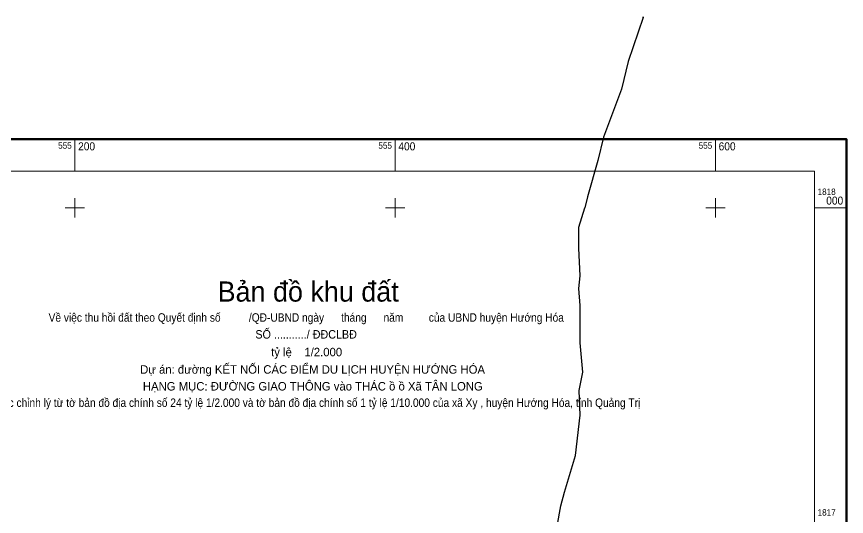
# Model space of a CAD drawing. Header units: metres. Extents: x 549871 to 1817996, y 554690 to 1819539.
# Drawn here: x 555164 to 555682, y 1817808 to 1818119 of the extents above; entities that cross this region are included whole.
import ezdxf
from ezdxf.enums import TextEntityAlignment as Align

# ---------------------------------------------------------------- set-up
doc = ezdxf.new("R2010")
doc.units = ezdxf.units.M
doc.header["$LTSCALE"] = 0.72
for name, color, linetype, lineweight in [('31', 7, 'Continuous', 25), ('62', 7, 'Continuous', 13), ('63', 7, 'Continuous', 13)]:
    doc.layers.add(name, color=color, linetype=linetype, lineweight=lineweight)

msp = doc.modelspace()

# ---------------------------------------------------------------- linework, layer by layer
at = {"layer": '31'}
msp.add_line((555554.88, 1818118.67), (555555.08, 1818119.26), dxfattribs=at)
for points in [[(555554.88, 1818118.67), (555545.54, 1818091.31), (555541.3, 1818074.04), (555530.12, 1818043.99), (555526.56, 1818029.58), (555520.06, 1818006.79), (555518.54, 1818000)], [(555501.09, 1817800), (555501.23, 1817801.5), (555503.52, 1817814.07), (555505.8, 1817822.63), (555512.65, 1817845.48), (555515.5, 1817870.6), (555514.93, 1817886.02), (555517.21, 1817897.44), (555515.5, 1817915.72), (555515.5, 1817939.13), (555514.71, 1817949.63), (555515.58, 1817957.48), (555514.71, 1817974.92), (555514.71, 1817988), (555518.54, 1818000)]]:
    msp.add_lwpolyline(points, dxfattribs=at)
at = {"layer": '63'}
for p, q in [((555200, 1818042.84), (555200, 1818022.84)), ((555400, 1818042.84), (555400, 1818022.84)), ((555600, 1818042.84), (555600, 1818022.84)), ((555200, 1818006), (555200, 1817994)), ((555400, 1818006), (555400, 1817994)), ((555600, 1818006), (555600, 1817994)), ((555194, 1818000), (555206, 1818000)), ((555394, 1818000), (555406, 1818000)), ((555594, 1818000), (555606, 1818000)), ((555661.8, 1818000), (555681.8, 1818000))]:
    msp.add_line(p, q, dxfattribs=at)
at = {"layer": '63', "lineweight": 53}
msp.add_lwpolyline([(554529.12, 1818042.84), (555681.8, 1818042.84), (555681.8, 1817221.44), (554529.12, 1817221.44)], close=True, dxfattribs=at)
at = {"layer": '63'}
for points in [[(554549.12, 1817241.44), (554549.12, 1818022.84), (555661.8, 1818022.84), (555661.8, 1817241.44)], [(554549.12, 1818022.84), (555661.8, 1818022.84), (555661.8, 1817241.44), (554549.12, 1817241.44)]]:
    msp.add_lwpolyline(points, close=True, dxfattribs=at)

# ---------------------------------------------------------------- texts
at = {"layer": '62'}
for s, height, p in [(' Bản đồ khu đất', 12.57, (555343.335, 1817941.48)), ('tỷ lệ    1/2.000', 5.282, (555344.695, 1817907.37)), ('Dự án: đường KẾT NỐI CÁC ĐIỂM DU LỊCH HUYỆN HƯỚNG HÓA ', 5.282, (555349.4, 1817896.52)), ('HẠNG MỤC: ĐƯỜNG GIAO THÔNG vào THÁC ồ ồ Xã TÂN LONG', 5.282, (555348.57, 1817886.03))]:
    msp.add_text(s, height=height, dxfattribs=at).set_placement(p, align=Align.CENTER)
for s, width, p in [('Về việc thu hồi đất theo Quyết định số          /QĐ-UBND ngày      tháng      năm         của UBND huyện Hướng Hóa', 0.9, (555344.475, 1817928.94)), ('SỐ .........../ ĐĐCLBĐ', 0.95, (555344.395, 1817918.42)), ('Đo đạc chỉnh lý từ tờ bản đồ địa chính số 24 tỷ lệ 1/2.000 và tờ bản đồ địa chính số 1 tỷ lệ 1/10.000 của xã Xy , huyện Hướng Hóa, tỉnh Quảng Trị', 0.9, (555347.355, 1817875.8))]:
    msp.add_text(s, height=5.282, dxfattribs=dict(at, width=width)).set_placement(p, align=Align.CENTER)
at = {"layer": '63', "width": 0.95}
for s, height, p in [('555', 4, (555198, 1818036.84)), ('555', 4, (555398, 1818036.84)), ('555', 4, (555598, 1818036.84)), ('000', 5, (555679.8, 1818002))]:
    msp.add_text(s, height=height, dxfattribs=at).set_placement(p, align=Align.RIGHT)
for s, height, p in [('200', 5, (555202, 1818035.84)), ('400', 5, (555402, 1818035.84)), ('600', 5, (555602, 1818035.84)), ('1818', 4, (555663.8, 1818008)), ('1817', 4, (555663.8, 1817808))]:
    msp.add_text(s, height=height, dxfattribs=at).set_placement(p)

doc.saveas('drawing.dxf')
